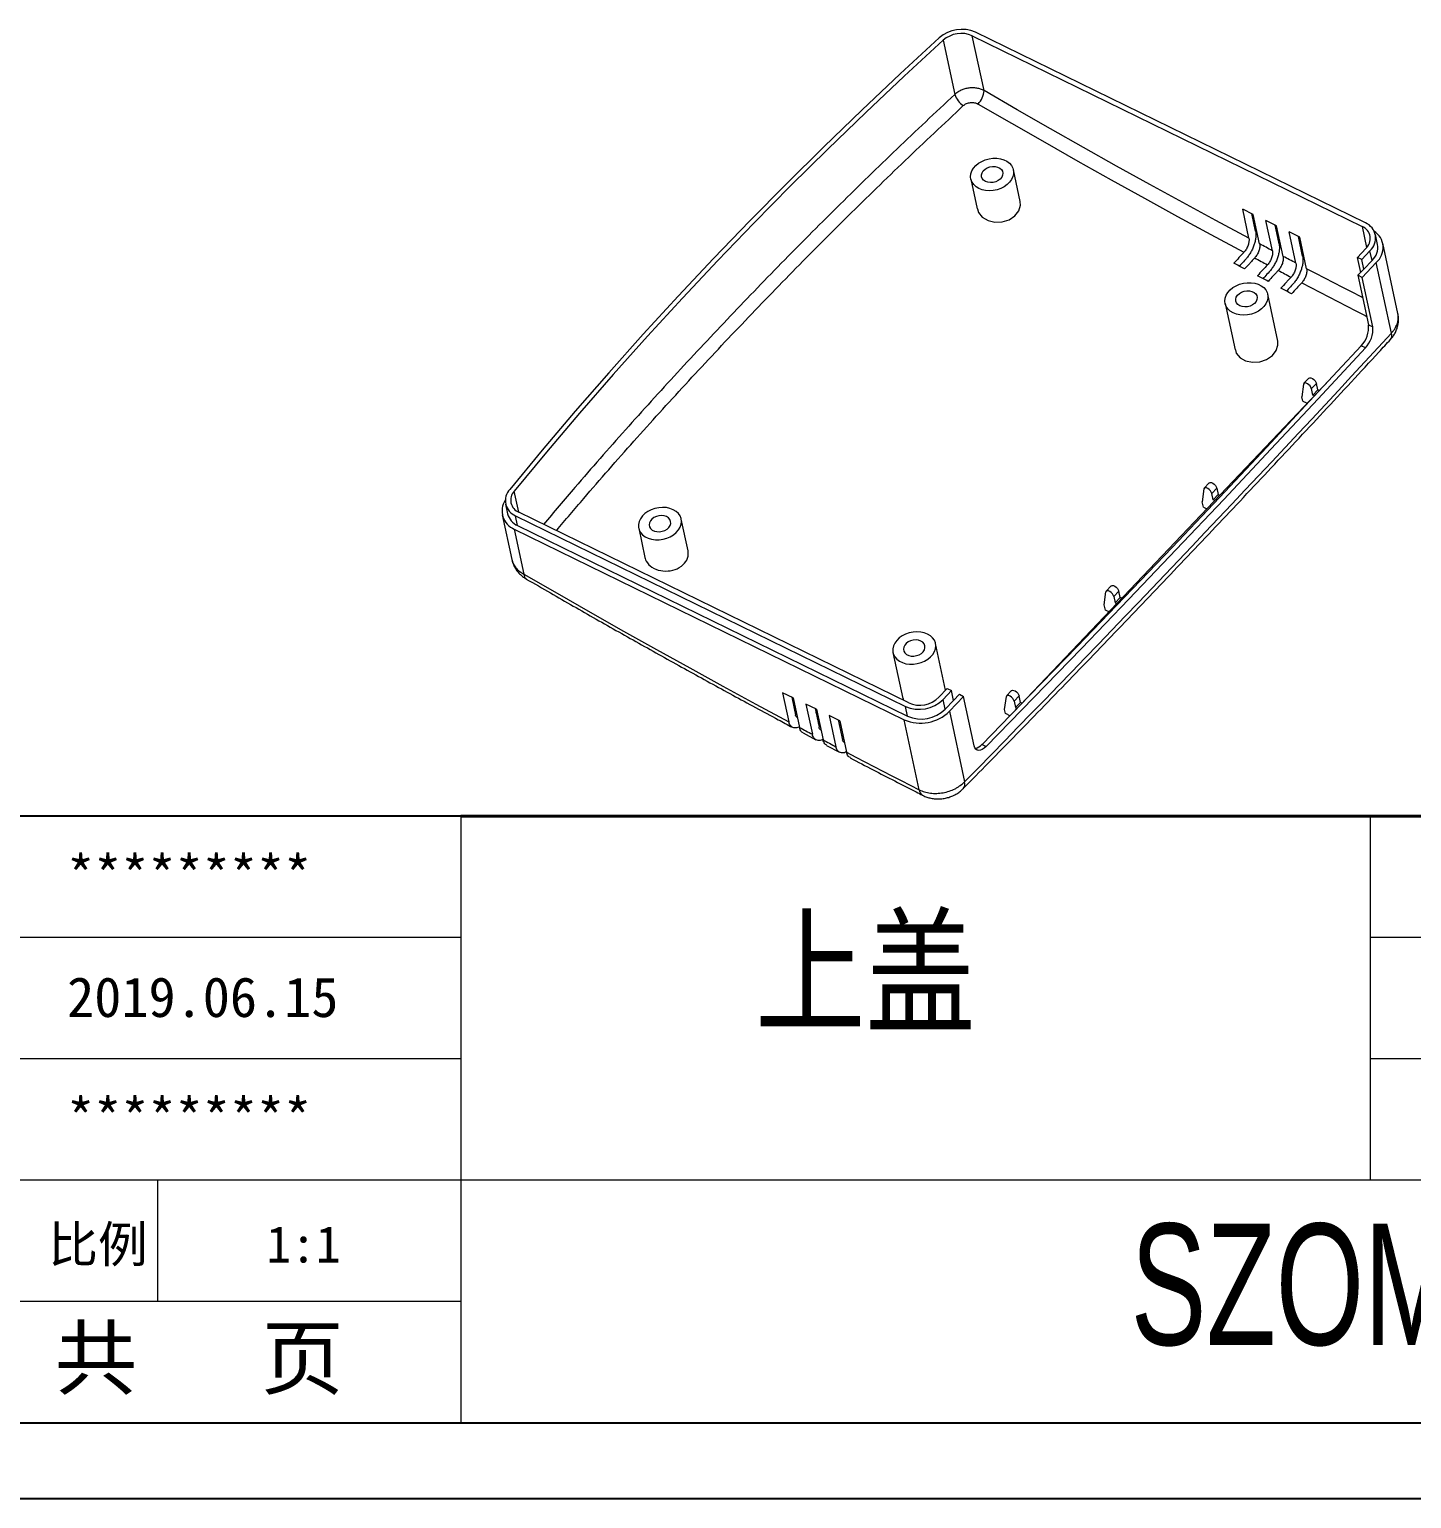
# Model space of a CAD drawing. Header units: inches. Extents: x 1477 to 2707, y 530 to 940.
# Drawn here: x 1757.3 to 1935.1, y 530.1 to 719 of the extents above; entities that cross this region are included whole.
import ezdxf

# ---------------------------------------------------------------- set-up
doc = ezdxf.new("R2010")
doc.units = ezdxf.units.IN
doc.layers.add('文字', color=81, linetype='Continuous')
doc.layers.add('粗实线', color=7, linetype='Continuous', lineweight=30)
doc.layers.add('细实线', color=3, linetype='Continuous', lineweight=9)
doc.styles.get("Standard").update_dxf_attribs({"font": 'txt', "bigfont": 'gbcbig.shx'})
doc.styles.add('宋体', font='', dxfattribs={"width": 0.8, "height": 3.5})
doc.styles.add('长仿宋', font='', dxfattribs={"width": 0.7, "height": 4})
doc.styles.get('宋体').set_extended_font_data('SimSun')
doc.styles.get('长仿宋').set_extended_font_data('SimSun')

msp = doc.modelspace()

# ---------------------------------------------------------------- linework, layer by layer
at = {"color": 7, "linetype": 'Continuous', "lineweight": 15}
for p, q in [((1878.584, 718.229), (1928.739, 693.708)), ((1880.095, 711.175), (1878.584, 718.229)), ((1929.166, 694.157), (1879.011, 718.678)), ((1874.834, 717.637), (1876.326, 710.674)), ((1878.401, 699.795), (1879.222, 695.962)), ((1884.742, 696.926), (1883.876, 700.968)), ((1884.751, 696.884), (1884.734, 696.924)), ((1914.738, 695.254), (1913.375, 695.921)), ((1914.174, 692.188), (1913.375, 695.921)), ((1915.029, 693.087), (1914.544, 695.349)), ((1915.552, 691.454), (1914.738, 695.254)), ((1917.737, 693.788), (1916.374, 694.454)), ((1917.205, 690.577), (1916.374, 694.454)), ((1918.06, 691.475), (1917.544, 693.882)), ((1918.581, 689.849), (1917.737, 693.788)), ((1920.737, 692.321), (1919.373, 692.988)), ((1920.232, 688.98), (1919.373, 692.988)), ((1921.087, 689.878), (1920.543, 692.416)), ((1921.607, 688.258), (1920.737, 692.321)), ((1930.722, 691.387), (1930.452, 692.645)), ((1929.211, 690.845), (1928.143, 689.723)), ((1928.688, 689.456), (1929.756, 690.579)), ((1930.026, 689.32), (1929.756, 690.579)), ((1933.344, 682.49), (1931.406, 691.533)), ((1928.688, 689.456), (1928.143, 689.723)), ((1928.559, 687.779), (1928.143, 689.723)), ((1928.21, 687.412), (1928.957, 688.198)), ((1928.957, 688.198), (1928.688, 689.456)), ((1928.755, 687.145), (1930.571, 689.054)), ((1928.957, 688.198), (1930.026, 689.32)), ((1932.514, 679.985), (1930.571, 689.054)), ((1928.755, 687.145), (1928.21, 687.412)), ((1928.21, 687.412), (1929.571, 681.058)), ((1930.116, 680.792), (1928.755, 687.145)), ((1917.888, 678.938), (1916.596, 684.971)), ((1911.12, 683.798), (1912.401, 677.821)), ((1929.571, 681.058), (1930.116, 680.792)), ((1917.897, 678.896), (1917.88, 678.936)), ((1929.163, 678.078), (1928.617, 678.344)), ((1924.585, 673.993), (1883.911, 631.251)), ((1921.218, 673.43), (1920.988, 671.764)), ((1921.9, 674.195), (1921.259, 673.521)), ((1922.864, 673.509), (1922.223, 672.835)), ((1922.402, 671.999), (1922.223, 672.835)), ((1923.043, 672.673), (1922.864, 673.509)), ((1921.1, 671.239), (1920.988, 671.764)), ((1923.043, 672.673), (1922.402, 671.999)), ((1922.597, 671.904), (1922.402, 671.999)), ((1923.238, 672.578), (1923.043, 672.673)), ((1908.397, 659.957), (1908.167, 658.291)), ((1909.079, 660.722), (1908.438, 660.048)), ((1910.043, 660.036), (1909.402, 659.362)), ((1910.043, 660.036), (1910.222, 659.2)), ((1818.535, 657.991), (1818.804, 656.732)), ((1908.314, 657.603), (1908.167, 658.291)), ((1909.581, 658.527), (1909.402, 659.362)), ((1910.222, 659.2), (1909.581, 658.527)), ((1909.776, 658.431), (1909.581, 658.527)), ((1910.222, 659.2), (1910.417, 659.105)), ((1818.12, 656.585), (1819.346, 650.86)), ((1819.82, 656.478), (1869.976, 631.957)), ((1820.09, 655.22), (1819.82, 656.478)), ((1870.403, 632.406), (1820.248, 656.927)), ((1842.017, 651.962), (1841.139, 656.058)), ((1819.662, 654.771), (1869.818, 630.25)), ((1819.662, 654.771), (1820.904, 648.975)), ((1820.09, 655.22), (1870.245, 630.699)), ((1835.663, 654.885), (1836.472, 651.108)), ((1895.559, 645.043), (1895.79, 646.709)), ((1896.472, 647.473), (1895.831, 646.8)), ((1897.435, 646.788), (1896.794, 646.114)), ((1897.614, 645.952), (1897.435, 646.788)), ((1895.706, 644.359), (1895.559, 645.043)), ((1896.794, 646.114), (1896.973, 645.278)), ((1897.614, 645.952), (1896.973, 645.278)), ((1896.973, 645.278), (1897.169, 645.183)), ((1897.81, 645.856), (1897.614, 645.952)), ((1868.383, 638.888), (1869.652, 632.965)), ((1875.15, 634.036), (1873.859, 640.061)), ((1855.547, 633.054), (1854.184, 633.721)), ((1854.184, 633.721), (1854.983, 629.988)), ((1855.354, 633.149), (1855.838, 630.887)), ((1875.362, 634.259), (1874.294, 633.136)), ((1874.839, 632.87), (1875.908, 633.992)), ((1875.362, 634.259), (1875.908, 633.992)), ((1875.654, 631.345), (1877.47, 633.253)), ((1876.177, 632.734), (1875.908, 633.992)), ((1876.177, 632.734), (1876.925, 633.52)), ((1876.925, 633.52), (1877.47, 633.253)), ((1878.832, 626.9), (1877.47, 633.253)), ((1882.738, 631.57), (1882.969, 633.236)), ((1883.651, 634), (1883.01, 633.327)), ((1884.614, 633.315), (1883.973, 632.641)), ((1884.793, 632.479), (1884.614, 633.315)), ((1855.547, 633.054), (1856.361, 629.254)), ((1858.547, 631.588), (1857.183, 632.254)), ((1857.183, 632.254), (1858.014, 628.377)), ((1858.353, 631.682), (1858.869, 629.275)), ((1858.547, 631.588), (1859.39, 627.649)), ((1869.689, 632.974), (1869.755, 632.723)), ((1870.245, 630.699), (1869.976, 631.957)), ((1875.109, 631.611), (1874.839, 632.87)), ((1875.109, 631.611), (1876.177, 632.734)), ((1875.654, 631.345), (1877.597, 622.276)), ((1882.848, 631.057), (1882.738, 631.57)), ((1883.973, 632.641), (1884.152, 631.805)), ((1884.793, 632.479), (1884.152, 631.805)), ((1884.152, 631.805), (1884.347, 631.71)), ((1884.988, 632.383), (1884.793, 632.479)), ((1858.756, 630.609), (1858.614, 630.465)), ((1861.546, 630.121), (1860.182, 630.788)), ((1860.182, 630.788), (1861.041, 626.779)), ((1861.352, 630.216), (1861.896, 627.678)), ((1861.546, 630.121), (1862.416, 626.058)), ((1871.75, 621.231), (1869.818, 630.25)), ((1856.82, 628.544), (1858.474, 627.667)), ((1861.785, 629.005), (1861.643, 628.86)), ((1859.851, 626.939), (1861.503, 626.069)), ((1879.838, 627.085), (1880.384, 626.819))]:
    msp.add_line(p, q, dxfattribs=at)
at = {"color": 8, "linetype": 'Continuous', "lineweight": 15}
for p, q in [((1928.739, 693.708), (1929.325, 690.973)), ((1820.229, 656.937), (1819.648, 659.646)), ((1855.915, 631.338), (1855.719, 631.443))]:
    msp.add_line(p, q, dxfattribs=at)
for p, q in [((1812.771, 617.834), (1695.747, 617.834)), ((1492.292, 539.819), (2046.818, 539.819)), ((1477.302, 530.067), (2056.57, 530.067))]:
    msp.add_line(p, q)
at = {"color": 7, "linetype": 'Continuous', "lineweight": 15, "flags": 128}
for points in [[(1874.324, 717.938), (1869.303, 713.314), (1864.355, 708.649), (1859.482, 703.942), (1854.682, 699.196), (1849.958, 694.41), (1845.311, 689.585), (1840.74, 684.723), (1836.248, 679.824), (1831.834, 674.889), (1827.499, 669.919), (1823.245, 664.914), (1819.071, 659.876)], [(1874.834, 717.637), (1869.819, 713.019), (1864.878, 708.359), (1860.01, 703.658), (1855.216, 698.917), (1850.498, 694.137), (1845.856, 689.319), (1841.291, 684.462), (1836.804, 679.569), (1832.395, 674.64), (1828.066, 669.676), (1823.817, 664.678), (1819.648, 659.646)], [(1914.174, 692.188), (1909.926, 694.469), (1905.674, 696.776), (1901.418, 699.11), (1897.159, 701.471), (1892.897, 703.858), (1888.632, 706.271), (1884.365, 708.71), (1880.095, 711.175)], [(1879.329, 709.44), (1883.615, 706.965), (1887.9, 704.517), (1892.181, 702.094), (1896.46, 699.698), (1900.736, 697.329), (1905.008, 694.986), (1909.277, 692.67), (1913.542, 690.381)], [(1879.429, 698.585), (1879.067, 698.804), (1878.771, 699.074), (1878.552, 699.386), (1878.416, 699.73), (1878.367, 700.095), (1878.407, 700.469), (1878.536, 700.84), (1878.747, 701.197), (1879.036, 701.527), (1879.392, 701.821), (1879.804, 702.068), (1880.26, 702.261), (1880.743, 702.393), (1881.239, 702.461), (1881.732, 702.462), (1882.206, 702.397), (1882.645, 702.266), (1883.037, 702.075), (1883.367, 701.829), (1883.625, 701.537), (1883.804, 701.208), (1883.896, 700.852), (1883.901, 700.481), (1883.816, 700.107), (1883.645, 699.741), (1883.394, 699.396), (1883.07, 699.083), (1882.685, 698.812), (1882.249, 698.591), (1881.778, 698.427), (1881.286, 698.327), (1880.79, 698.292), (1880.304, 698.325), (1879.846, 698.423), (1879.429, 698.585)], [(1880.284, 699.483), (1880.039, 699.644), (1879.864, 699.851), (1879.769, 700.091), (1879.76, 700.35), (1879.837, 700.611), (1879.996, 700.857), (1880.227, 701.073), (1880.515, 701.246), (1880.843, 701.365), (1881.189, 701.421), (1881.532, 701.413), (1881.85, 701.339), (1882.123, 701.205), (1882.335, 701.02), (1882.471, 700.794), (1882.524, 700.543), (1882.489, 700.281), (1882.37, 700.026), (1882.173, 699.793), (1881.912, 699.596), (1881.601, 699.45), (1881.262, 699.361), (1880.915, 699.337), (1880.582, 699.379), (1880.284, 699.483)], [(1879.257, 695.971), (1879.384, 695.512), (1879.876, 694.894), (1880.61, 694.451), (1881.501, 694.235), (1882.445, 694.272), (1883.333, 694.554), (1884.067, 695.047), (1884.565, 695.695), (1884.776, 696.426), (1884.751, 696.884), (1884.751, 696.884)], [(1917.205, 690.577), (1916.998, 690.686), (1916.792, 690.796), (1916.585, 690.905), (1916.379, 691.015), (1916.172, 691.125), (1915.965, 691.234), (1915.759, 691.344), (1915.552, 691.454)], [(1920.232, 688.98), (1920.026, 689.088), (1919.819, 689.197), (1919.613, 689.305), (1919.407, 689.414), (1919.2, 689.523), (1918.994, 689.631), (1918.788, 689.74), (1918.581, 689.849)], [(1913.623, 688.238), (1913.451, 688.33), (1913.279, 688.422), (1913.107, 688.513), (1912.934, 688.605), (1912.762, 688.697), (1912.59, 688.789), (1912.418, 688.881), (1912.245, 688.973)], [(1914.92, 689.646), (1915.127, 689.537), (1915.333, 689.427), (1915.54, 689.317), (1915.746, 689.207), (1915.953, 689.098), (1916.16, 688.988), (1916.366, 688.879), (1916.573, 688.769)], [(1917.949, 688.042), (1918.155, 687.933), (1918.362, 687.824), (1918.568, 687.715), (1918.775, 687.606), (1918.981, 687.498), (1919.187, 687.389), (1919.394, 687.281), (1919.6, 687.172)], [(1912.149, 682.588), (1911.787, 682.807), (1911.491, 683.077), (1911.272, 683.389), (1911.136, 683.733), (1911.087, 684.098), (1911.127, 684.472), (1911.255, 684.844), (1911.467, 685.2), (1911.756, 685.53), (1912.112, 685.824), (1912.524, 686.071), (1912.979, 686.264), (1913.463, 686.397), (1913.959, 686.465), (1914.452, 686.466), (1914.926, 686.4), (1915.365, 686.269), (1915.756, 686.078), (1916.086, 685.832), (1916.345, 685.54), (1916.523, 685.211), (1916.616, 684.855), (1916.62, 684.484), (1916.536, 684.11), (1916.365, 683.744), (1916.114, 683.4), (1915.79, 683.087), (1915.404, 682.815), (1914.969, 682.594), (1914.498, 682.431), (1914.006, 682.33), (1913.509, 682.295), (1913.024, 682.328), (1912.566, 682.427), (1912.149, 682.588)], [(1916.652, 686.634), (1916.48, 686.724), (1916.308, 686.815), (1916.136, 686.906), (1915.964, 686.997), (1915.792, 687.088), (1915.62, 687.179), (1915.448, 687.27), (1915.276, 687.361)], [(1913.003, 683.486), (1912.759, 683.647), (1912.584, 683.854), (1912.488, 684.095), (1912.479, 684.353), (1912.557, 684.614), (1912.716, 684.86), (1912.947, 685.077), (1913.235, 685.249), (1913.563, 685.368), (1913.909, 685.425), (1914.251, 685.416), (1914.569, 685.342), (1914.843, 685.209), (1915.054, 685.023), (1915.191, 684.798), (1915.243, 684.546), (1915.209, 684.284), (1915.09, 684.029), (1914.893, 683.796), (1914.631, 683.6), (1914.321, 683.453), (1913.982, 683.365), (1913.634, 683.34), (1913.301, 683.382), (1913.003, 683.486)], [(1919.678, 685.043), (1919.506, 685.133), (1919.334, 685.223), (1919.163, 685.313), (1918.991, 685.403), (1918.819, 685.493), (1918.647, 685.584), (1918.475, 685.674), (1918.303, 685.764)], [(1912.437, 677.83), (1912.556, 677.394), (1913.039, 676.811), (1913.76, 676.406), (1914.636, 676.224), (1915.57, 676.286), (1916.455, 676.583), (1917.192, 677.083), (1917.699, 677.728), (1917.918, 678.446), (1917.897, 678.896), (1917.897, 678.896)], [(1928.617, 678.344), (1922.549, 671.804), (1916.472, 665.302), (1910.387, 658.837), (1904.293, 652.41), (1898.191, 646.021), (1892.081, 639.671), (1885.964, 633.359), (1879.838, 627.085)], [(1880.384, 626.819), (1886.509, 633.092), (1892.627, 639.404), (1898.737, 645.755), (1904.839, 652.144), (1910.932, 658.57), (1917.018, 665.035), (1923.095, 671.538), (1929.163, 678.078)], [(1922.223, 672.835), (1922.159, 673), (1922.04, 673.176), (1921.881, 673.339), (1921.701, 673.469), (1921.525, 673.549), (1921.374, 673.57), (1921.267, 673.529), (1921.218, 673.43)], [(1921.9, 674.195), (1921.908, 674.202), (1922.015, 674.244), (1922.166, 674.223), (1922.342, 674.142), (1922.522, 674.012), (1922.681, 673.849), (1922.8, 673.674), (1922.864, 673.509)], [(1921.1, 671.239), (1921.199, 671.188), (1921.298, 671.137), (1921.398, 671.087), (1921.497, 671.036), (1921.596, 670.986), (1921.682, 670.942)], [(1909.402, 659.362), (1909.338, 659.527), (1909.219, 659.703), (1909.06, 659.866), (1908.88, 659.996), (1908.704, 660.076), (1908.553, 660.097), (1908.446, 660.056), (1908.397, 659.957)], [(1909.079, 660.722), (1909.087, 660.729), (1909.194, 660.771), (1909.345, 660.75), (1909.521, 660.669), (1909.701, 660.539), (1909.86, 660.376), (1909.979, 660.201), (1910.043, 660.036)], [(1840.111, 657.268), (1839.694, 657.429), (1839.235, 657.528), (1838.75, 657.56), (1838.253, 657.526), (1837.762, 657.425), (1837.291, 657.262), (1836.855, 657.041), (1836.469, 656.769), (1836.145, 656.456), (1835.894, 656.111), (1835.724, 655.746), (1835.639, 655.372), (1835.643, 655.001), (1835.736, 654.645), (1835.915, 654.316), (1836.173, 654.023), (1836.503, 653.778), (1836.894, 653.587), (1837.334, 653.456), (1837.808, 653.39), (1838.3, 653.391), (1838.797, 653.459), (1839.28, 653.592), (1839.735, 653.785), (1840.148, 654.032), (1840.504, 654.325), (1840.792, 654.656), (1841.004, 655.012), (1841.132, 655.384), (1841.173, 655.758), (1841.124, 656.123), (1840.988, 656.466), (1840.768, 656.778), (1840.473, 657.048), (1840.111, 657.268)], [(1839.256, 656.37), (1838.958, 656.474), (1838.625, 656.515), (1838.278, 656.491), (1837.938, 656.403), (1837.628, 656.256), (1837.366, 656.06), (1837.17, 655.827), (1837.05, 655.571), (1837.016, 655.31), (1837.069, 655.058), (1837.205, 654.833), (1837.417, 654.647), (1837.69, 654.513), (1838.008, 654.44), (1838.351, 654.431), (1838.697, 654.488), (1839.024, 654.606), (1839.312, 654.779), (1839.543, 654.996), (1839.703, 655.242), (1839.78, 655.502), (1839.771, 655.761), (1839.676, 656.002), (1839.5, 656.209), (1839.256, 656.37)], [(1908.314, 657.603), (1908.413, 657.553), (1908.512, 657.502), (1908.611, 657.452), (1908.71, 657.401), (1908.768, 657.372)], [(1836.475, 651.109), (1836.498, 651.005), (1836.558, 650.83), (1836.638, 650.656), (1836.788, 650.418), (1836.978, 650.194), (1837.13, 650.052), (1837.376, 649.868), (1837.655, 649.707), (1837.863, 649.613), (1838.178, 649.504), (1838.515, 649.426), (1838.755, 649.391), (1839.103, 649.371), (1839.46, 649.384), (1839.704, 649.414), (1840.045, 649.484), (1840.379, 649.588), (1840.599, 649.679), (1840.894, 649.831), (1841.168, 650.013), (1841.339, 650.152), (1841.554, 650.368), (1841.736, 650.607), (1841.839, 650.779), (1841.952, 651.035), (1842.025, 651.302), (1842.049, 651.489), (1842.023, 651.933), (1842.023, 651.933)], [(1820.904, 648.975), (1825.174, 646.51), (1829.441, 644.071), (1833.706, 641.657), (1837.968, 639.271), (1842.227, 636.91), (1846.483, 634.576), (1850.735, 632.269), (1854.983, 629.988)], [(1896.794, 646.114), (1896.73, 646.279), (1896.611, 646.454), (1896.452, 646.617), (1896.273, 646.747), (1896.096, 646.828), (1895.945, 646.849), (1895.838, 646.807), (1895.79, 646.709)], [(1896.472, 647.473), (1896.479, 647.481), (1896.586, 647.522), (1896.737, 647.501), (1896.914, 647.421), (1897.093, 647.291), (1897.252, 647.128), (1897.371, 646.953), (1897.435, 646.788)], [(1896.163, 644.126), (1896.102, 644.157), (1896.003, 644.207), (1895.904, 644.258), (1895.805, 644.308), (1895.706, 644.359)], [(1872.83, 641.271), (1872.414, 641.433), (1871.955, 641.531), (1871.47, 641.564), (1870.973, 641.529), (1870.481, 641.428), (1870.01, 641.265), (1869.575, 641.044), (1869.189, 640.773), (1868.865, 640.459), (1868.614, 640.115), (1868.443, 639.749), (1868.359, 639.375), (1868.363, 639.004), (1868.456, 638.648), (1868.634, 638.319), (1868.893, 638.027), (1869.223, 637.781), (1869.614, 637.59), (1870.053, 637.459), (1870.527, 637.393), (1871.02, 637.394), (1871.516, 637.462), (1872, 637.595), (1872.455, 637.788), (1872.867, 638.035), (1873.223, 638.329), (1873.512, 638.659), (1873.724, 639.015), (1873.852, 639.387), (1873.892, 639.761), (1873.844, 640.126), (1873.707, 640.47), (1873.488, 640.782), (1873.192, 641.052), (1872.83, 641.271)], [(1871.976, 640.373), (1871.678, 640.477), (1871.345, 640.519), (1870.997, 640.494), (1870.658, 640.406), (1870.348, 640.259), (1870.086, 640.063), (1869.889, 639.83), (1869.77, 639.575), (1869.736, 639.313), (1869.788, 639.061), (1869.925, 638.836), (1870.136, 638.65), (1870.41, 638.517), (1870.728, 638.443), (1871.071, 638.435), (1871.417, 638.491), (1871.744, 638.61), (1872.032, 638.783), (1872.263, 638.999), (1872.422, 639.245), (1872.5, 639.506), (1872.491, 639.764), (1872.395, 640.005), (1872.22, 640.212), (1871.976, 640.373)], [(1883.973, 632.641), (1883.909, 632.806), (1883.79, 632.981), (1883.631, 633.144), (1883.452, 633.274), (1883.275, 633.355), (1883.124, 633.376), (1883.017, 633.334), (1882.969, 633.236)], [(1883.651, 634), (1883.658, 634.008), (1883.765, 634.049), (1883.916, 634.028), (1884.093, 633.948), (1884.272, 633.818), (1884.431, 633.655), (1884.55, 633.48), (1884.614, 633.315)], [(1858.655, 631.083), (1858.555, 631.136), (1858.459, 631.187)], [(1861.685, 629.473), (1861.585, 629.525), (1861.489, 629.576)], [(1883.439, 630.755), (1883.343, 630.804), (1883.244, 630.855), (1883.145, 630.905), (1883.046, 630.956), (1882.947, 631.006), (1882.848, 631.057)], [(1856.361, 629.254), (1856.568, 629.144), (1856.775, 629.034), (1856.981, 628.925), (1857.188, 628.815), (1857.394, 628.705), (1857.601, 628.596), (1857.807, 628.486), (1858.014, 628.377)], [(1859.39, 627.649), (1859.597, 627.54), (1859.803, 627.431), (1860.01, 627.322), (1860.216, 627.214), (1860.422, 627.105), (1860.629, 626.996), (1860.835, 626.888), (1861.041, 626.779)], [(1862.416, 626.058), (1863.584, 625.448), (1864.752, 624.839), (1865.919, 624.232), (1867.086, 623.628), (1868.253, 623.026), (1869.419, 622.425), (1870.585, 621.827), (1871.75, 621.231)], [(1880.384, 626.819), (1880.131, 626.592), (1879.877, 626.428), (1879.633, 626.332), (1879.406, 626.307), (1879.206, 626.354), (1879.039, 626.472), (1878.913, 626.656), (1878.832, 626.9)]]:
    msp.add_lwpolyline(points, dxfattribs=at)
at = {"color": 8, "linetype": 'Continuous', "lineweight": 15, "flags": 128}
for points in [[(1928.831, 684.512), (1928.61, 684.625), (1927.444, 685.226), (1926.277, 685.828), (1925.11, 686.432), (1923.943, 687.039), (1922.775, 687.648), (1921.607, 688.258)], [(1920.975, 686.451), (1922.139, 685.843), (1923.303, 685.236), (1924.466, 684.632), (1925.629, 684.029), (1926.792, 683.429), (1927.954, 682.831), (1929.116, 682.235), (1929.344, 682.118)], [(1858.946, 629.722), (1858.868, 629.764), (1858.751, 629.826)], [(1861.974, 628.121), (1861.896, 628.162), (1861.779, 628.224)]]:
    msp.add_lwpolyline(points, dxfattribs=at)
at = {"color": 7, "linetype": 'Continuous', "lineweight": 15}
for centre, radius, start, end in [((1877.249, 714.626), 4.419, 66.50187, 131.44548), ((1877.175, 714.98), 3.541, 66.55979, 131.38755), ((1878.982, 711.573), 2.804, 198.6882, 236.44262), ((1877.384, 711.335), 2.716, 315.7427, 356.61064), ((1928.08, 692.129), 1.711, 311.36318, 67.35457), ((1928.334, 692.182), 2.143, 311.5642, 67.15355), ((1928.888, 690.971), 2.551, 311.28714, 56.63254), ((1928.46, 690.998), 2.295, 313.03391, 9.75044), ((1926.108, 680.75), 3.477, 316.20995, 5.08749), ((1926.653, 680.484), 3.477, 316.20995, 5.08749), ((1820.627, 658.438), 2.119, 137.2487, 247.61847), ((1820.886, 658.493), 1.691, 137.03224, 247.83492), ((1820.607, 657.104), 2.517, 147.05382, 247.96322), ((1820.988, 657.286), 2.253, 194.23308, 246.49829), ((1871.811, 635.637), 3.524, 246.45084, 314.8004), ((1871.935, 635.066), 5.262, 246.27309, 314.97815), ((1871.738, 635.983), 4.395, 246.36224, 314.889), ((1872.007, 634.725), 4.395, 246.36224, 314.889), ((1878.693, 628.048), 1.496, 280.21581, 319.96482)]:
    msp.add_arc(centre, radius, start, end, dxfattribs=at)
at = {"color": 8, "linetype": 'Continuous', "lineweight": 15}
for centre, radius, start, end in [((1931.711, 679.678), 0.86, 322.62613, 20.8789), ((1821.638, 648.945), 0.735, 177.69359, 234.1876), ((1876.676, 621.998), 0.962, 319.84593, 16.77534), ((1872.663, 621.317), 0.917, 185.39148, 238.67883)]:
    msp.add_arc(centre, radius, start, end, dxfattribs=at)
for points, knots in [([(1876.326, 710.674), (1873.834, 708.339), (1868.848, 703.664), (1861.565, 696.571), (1854.421, 689.414), (1847.438, 682.191), (1840.608, 674.904), (1833.947, 667.553), (1828.209, 661.043), (1824.767, 656.964), (1823.424, 655.374)], [0, 0, 0, 0, 0.13040229, 0.26097494, 0.39154759, 0.52247574, 0.65340389, 0.78456982, 0.91600106, 1, 1, 1, 1]), ([(1825.075, 654.567), (1826.247, 655.955), (1829.502, 659.81), (1835.032, 666.085), (1841.654, 673.397), (1848.459, 680.662), (1855.438, 687.885), (1862.594, 695.059), (1869.91, 702.185), (1874.925, 706.886), (1877.432, 709.236)], [0, 0, 0, 0, 0.0741336, 0.2059634, 0.3377932, 0.4699828, 0.6021724, 0.7346026, 0.8673013, 1, 1, 1, 1]), ([(1932.514, 679.985), (1932.604, 680.086), (1932.785, 680.29), (1932.97, 680.569), (1933.124, 680.85), (1933.237, 681.111), (1933.325, 681.4), (1933.394, 681.757), (1933.4, 682.112), (1933.37, 682.384), (1933.345, 682.479), (1933.342, 682.49)], [0, 0, 0, 0, 0.13383, 0.268888, 0.3447247, 0.4722322, 0.5758807, 0.6805664, 0.883707, 0.9873349, 1, 1, 1, 1]), ([(1819.361, 650.863), (1819.374, 650.789), (1819.414, 650.541), (1819.609, 650.142), (1819.934, 649.691), (1820.365, 649.289), (1820.723, 649.08), (1820.904, 648.975)], [0, 0, 0, 0, 0.0961849, 0.3191137, 0.5485914, 0.771048, 1, 1, 1, 1])]:
    msp.add_open_spline(points, degree=3, knots=knots, dxfattribs=at)
at = {"color": 7, "linetype": 'Continuous', "lineweight": 15}
for points, knots in [([(1880.095, 711.175), (1879.957, 711.249), (1879.809, 711.312), (1879.499, 711.414), (1879.339, 711.453), (1879.008, 711.507), (1878.835, 711.522), (1878.49, 711.526), (1878.318, 711.515), (1877.973, 711.47), (1877.8, 711.434), (1877.467, 711.34), (1877.306, 711.281), (1876.995, 711.141), (1876.846, 711.06), (1876.571, 710.881), (1876.443, 710.782), (1876.326, 710.674)], [0, 0, 0, 0, 0.125, 0.125, 0.25, 0.25, 0.375, 0.375, 0.5, 0.5, 0.625, 0.625, 0.75, 0.75, 0.875, 0.875, 1, 1, 1, 1]), ([(1877.432, 709.236), (1877.491, 709.291), (1877.555, 709.341), (1877.693, 709.43), (1877.768, 709.47), (1877.925, 709.538), (1878.006, 709.566), (1878.173, 709.61), (1878.26, 709.626), (1878.434, 709.645), (1878.521, 709.647), (1878.694, 709.64), (1878.781, 709.629), (1879.031, 709.579), (1879.19, 709.521), (1879.329, 709.44)], [0, 0, 0, 0, 0.125, 0.125, 0.25, 0.25, 0.375, 0.375, 0.5, 0.5, 0.625, 0.625, 0.75, 0.75, 1, 1, 1, 1]), ([(1914.174, 692.188), (1914.2, 692.069), (1914.204, 691.926), (1914.178, 691.694), (1914.164, 691.613), (1914.125, 691.449), (1914.101, 691.367), (1914.043, 691.2), (1914.009, 691.116), (1913.933, 690.953), (1913.892, 690.873), (1913.755, 690.64), (1913.652, 690.5), (1913.542, 690.381)], [0, 0, 0, 0, 0.25, 0.25, 0.375, 0.375, 0.5, 0.5, 0.625, 0.625, 0.75, 0.75, 1, 1, 1, 1]), ([(1915.029, 693.087), (1915.055, 692.967), (1915.07, 692.837), (1915.078, 692.556), (1915.072, 692.406), (1915.037, 692.098), (1915.008, 691.937), (1914.931, 691.608), (1914.882, 691.442), (1914.766, 691.11), (1914.698, 690.941), (1914.546, 690.614), (1914.463, 690.455), (1914.282, 690.147), (1914.184, 689.997), (1913.981, 689.72), (1913.875, 689.59), (1913.765, 689.471)], [0, 0, 0, 0, 0.125, 0.125, 0.25, 0.25, 0.375, 0.375, 0.5, 0.5, 0.625, 0.625, 0.75, 0.75, 0.875, 0.875, 1, 1, 1, 1]), ([(1913.542, 690.381), (1913.435, 690.264), (1913.329, 690.148), (1913.115, 689.916), (1913.009, 689.801), (1912.682, 689.446), (1912.464, 689.209), (1912.245, 688.973)], [0, 0, 0, 0, 0.25, 0.25, 0.5, 0.5, 1, 1, 1, 1]), ([(1915.552, 691.454), (1915.565, 691.394), (1915.573, 691.328), (1915.577, 691.188), (1915.573, 691.114), (1915.556, 690.96), (1915.542, 690.879), (1915.503, 690.715), (1915.479, 690.633), (1915.421, 690.465), (1915.386, 690.382), (1915.311, 690.219), (1915.269, 690.139), (1915.178, 689.984), (1915.13, 689.91), (1915.029, 689.772), (1914.975, 689.706), (1914.92, 689.646)], [0, 0, 0, 0, 0.125, 0.125, 0.25, 0.25, 0.375, 0.375, 0.5, 0.5, 0.625, 0.625, 0.75, 0.75, 0.875, 0.875, 1, 1, 1, 1]), ([(1917.205, 690.577), (1917.23, 690.457), (1917.235, 690.314), (1917.2, 690.006), (1917.16, 689.838), (1917.073, 689.589), (1917.039, 689.504), (1916.963, 689.341), (1916.922, 689.262), (1916.831, 689.107), (1916.782, 689.032), (1916.681, 688.894), (1916.628, 688.829), (1916.573, 688.769)], [0, 0, 0, 0, 0.25, 0.25, 0.5, 0.5, 0.625, 0.625, 0.75, 0.75, 0.875, 0.875, 1, 1, 1, 1]), ([(1918.06, 691.475), (1918.085, 691.356), (1918.1, 691.225), (1918.109, 690.943), (1918.102, 690.795), (1918.067, 690.487), (1918.039, 690.325), (1917.961, 689.996), (1917.913, 689.831), (1917.796, 689.499), (1917.728, 689.33), (1917.576, 689.003), (1917.493, 688.844), (1917.312, 688.536), (1917.214, 688.386), (1917.011, 688.109), (1916.906, 687.98), (1916.795, 687.86)], [0, 0, 0, 0, 0.125, 0.125, 0.25, 0.25, 0.375, 0.375, 0.5, 0.5, 0.625, 0.625, 0.75, 0.75, 0.875, 0.875, 1, 1, 1, 1]), ([(1918.581, 689.849), (1918.607, 689.73), (1918.611, 689.586), (1918.585, 689.355), (1918.571, 689.274), (1918.532, 689.11), (1918.508, 689.027), (1918.45, 688.861), (1918.415, 688.777), (1918.34, 688.614), (1918.298, 688.534), (1918.162, 688.302), (1918.059, 688.161), (1917.949, 688.042)], [0, 0, 0, 0, 0.25, 0.25, 0.375, 0.375, 0.5, 0.5, 0.625, 0.625, 0.75, 0.75, 1, 1, 1, 1]), ([(1921.087, 689.878), (1921.112, 689.758), (1921.128, 689.628), (1921.136, 689.346), (1921.129, 689.198), (1921.094, 688.89), (1921.066, 688.727), (1920.988, 688.4), (1920.94, 688.234), (1920.824, 687.901), (1920.755, 687.733), (1920.604, 687.407), (1920.521, 687.248), (1920.339, 686.938), (1920.242, 686.79), (1920.039, 686.513), (1919.933, 686.383), (1919.823, 686.263)], [0, 0, 0, 0, 0.125, 0.125, 0.25, 0.25, 0.375, 0.375, 0.5, 0.5, 0.625, 0.625, 0.75, 0.75, 0.875, 0.875, 1, 1, 1, 1]), ([(1913.765, 689.471), (1913.569, 689.258), (1913.3, 688.965), (1913.03, 688.673), (1912.957, 688.593)], [0, 0, 0, 0, 0.7280312, 1, 1, 1, 1]), ([(1914.92, 689.646), (1914.813, 689.53), (1914.705, 689.413), (1914.49, 689.18), (1914.384, 689.064), (1914.058, 688.71), (1913.84, 688.474), (1913.623, 688.238)], [0, 0, 0, 0, 0.25, 0.25, 0.5, 0.5, 1, 1, 1, 1]), ([(1916.573, 688.769), (1916.357, 688.535), (1916.142, 688.301), (1915.709, 687.831), (1915.492, 687.596), (1915.276, 687.361)], [0, 0, 0, 0, 0.5, 0.5, 1, 1, 1, 1]), ([(1917.949, 688.042), (1917.842, 687.925), (1917.735, 687.809), (1917.52, 687.576), (1917.414, 687.46), (1917.087, 687.106), (1916.87, 686.87), (1916.652, 686.634)], [0, 0, 0, 0, 0.25, 0.25, 0.5, 0.5, 1, 1, 1, 1]), ([(1920.232, 688.98), (1920.258, 688.86), (1920.262, 688.717), (1920.227, 688.409), (1920.188, 688.241), (1920.1, 687.991), (1920.066, 687.907), (1919.99, 687.744), (1919.949, 687.664), (1919.858, 687.51), (1919.809, 687.435), (1919.708, 687.297), (1919.655, 687.232), (1919.6, 687.172)], [0, 0, 0, 0, 0.25, 0.25, 0.5, 0.5, 0.625, 0.625, 0.75, 0.75, 0.875, 0.875, 1, 1, 1, 1]), ([(1921.607, 688.258), (1921.633, 688.139), (1921.637, 687.995), (1921.611, 687.764), (1921.597, 687.683), (1921.558, 687.519), (1921.534, 687.437), (1921.476, 687.27), (1921.441, 687.186), (1921.366, 687.023), (1921.324, 686.943), (1921.233, 686.789), (1921.185, 686.714), (1921.083, 686.576), (1921.03, 686.511), (1920.975, 686.451)], [0, 0, 0, 0, 0.25, 0.25, 0.375, 0.375, 0.5, 0.5, 0.625, 0.625, 0.75, 0.75, 0.875, 0.875, 1, 1, 1, 1]), ([(1916.795, 687.86), (1916.6, 687.648), (1916.332, 687.356), (1916.063, 687.064), (1915.989, 686.984)], [0, 0, 0, 0, 0.7253023, 1, 1, 1, 1]), ([(1919.6, 687.172), (1919.493, 687.056), (1919.386, 686.939), (1919.171, 686.707), (1919.065, 686.591), (1918.738, 686.237), (1918.521, 686), (1918.303, 685.764)], [0, 0, 0, 0, 0.25, 0.25, 0.5, 0.5, 1, 1, 1, 1]), ([(1919.823, 686.263), (1919.629, 686.053), (1919.36, 685.761), (1919.092, 685.47), (1919.018, 685.389)], [0, 0, 0, 0, 0.72300369, 1, 1, 1, 1]), ([(1920.975, 686.451), (1920.759, 686.217), (1920.545, 685.984), (1920.111, 685.513), (1919.895, 685.278), (1919.678, 685.043)], [0, 0, 0, 0, 0.5, 0.5, 1, 1, 1, 1]), ([(1932.386, 679.16), (1932.459, 679.238), (1932.652, 679.444), (1932.905, 679.826), (1933.15, 680.306), (1933.324, 680.829), (1933.422, 681.383), (1933.426, 681.938), (1933.396, 682.31), (1933.344, 682.488), (1933.343, 682.489)], [0, 0, 0, 0, 0.0882092, 0.234391, 0.3787878, 0.5361486, 0.6919602, 0.8459838, 0.9987777, 1, 1, 1, 1]), ([(1877.411, 621.386), (1878.496, 622.488), (1881.991, 626.035), (1887.884, 632.084), (1895.087, 639.529), (1902.277, 647.029), (1909.453, 654.578), (1916.617, 662.177), (1923.769, 669.834), (1929.027, 675.496), (1931.897, 678.621), (1932.391, 679.159)], [0, 0, 0, 0, 0.0588893, 0.189539, 0.3201588, 0.4507414, 0.5812755, 0.7117709, 0.8422995, 0.9728644, 1, 1, 1, 1]), ([(1819.354, 650.861), (1819.362, 650.815), (1819.398, 650.592), (1819.539, 650.216), (1819.771, 649.744), (1820.071, 649.309), (1820.43, 648.92), (1820.81, 648.595), (1821.086, 648.43), (1821.21, 648.355)], [0, 0, 0, 0, 0.0441988, 0.2107555, 0.3717157, 0.5362105, 0.7018036, 0.865167, 1, 1, 1, 1]), ([(1821.208, 648.349), (1822.24, 647.752), (1825.23, 646.021), (1830.177, 643.192), (1836.046, 639.88), (1841.911, 636.619), (1847.769, 633.407), (1852.279, 630.969), (1854.835, 629.603), (1855.442, 629.279)], [0, 0, 0, 0, 0.0901514, 0.2614395, 0.4327307, 0.6040249, 0.7753222, 0.9466227, 1, 1, 1, 1]), ([(1856.342, 629.342), (1856.326, 629.332), (1856.213, 629.267), (1856.01, 629.21), (1855.748, 629.181), (1855.511, 629.233), (1855.308, 629.354), (1855.144, 629.546), (1855.039, 629.765), (1854.998, 629.928), (1854.983, 629.988)], [0, 0, 0, 0, 0.0253179, 0.1708639, 0.3206199, 0.4663619, 0.6163164, 0.7623074, 0.9125208, 1, 1, 1, 1]), ([(1856.076, 630.549), (1856.039, 630.565), (1855.928, 630.613), (1855.867, 630.762), (1855.841, 630.876), (1855.838, 630.887)], [0, 0, 0, 0, 0.321609, 0.9374946, 1, 1, 1, 1]), ([(1856.837, 628.577), (1856.781, 628.596), (1856.576, 628.664), (1856.438, 628.948), (1856.374, 629.202), (1856.361, 629.254)], [0, 0, 0, 0, 0.2270591, 0.8417268, 1, 1, 1, 1]), ([(1859.37, 627.742), (1859.341, 627.722), (1859.115, 627.571), (1858.727, 627.553), (1858.291, 627.729), (1858.085, 628.081), (1858.025, 628.331), (1858.014, 628.377)], [0, 0, 0, 0, 0.0448228, 0.3407034, 0.6369217, 0.933557, 1, 1, 1, 1]), ([(1859.107, 628.937), (1859.078, 628.947), (1858.974, 628.982), (1858.906, 629.125), (1858.875, 629.251), (1858.869, 629.275)], [0, 0, 0, 0, 0.2394681, 0.8532517, 1, 1, 1, 1]), ([(1859.869, 626.973), (1859.804, 626.997), (1859.591, 627.076), (1859.458, 627.367), (1859.4, 627.61), (1859.39, 627.649)], [0, 0, 0, 0, 0.2692124, 0.8822294, 1, 1, 1, 1]), ([(1862.135, 627.339), (1862.106, 627.349), (1862.001, 627.385), (1861.933, 627.529), (1861.902, 627.654), (1861.896, 627.678)], [0, 0, 0, 0, 0.2434564, 0.8555348, 1, 1, 1, 1]), ([(1862.397, 626.149), (1862.358, 626.123), (1862.122, 625.969), (1861.729, 625.957), (1861.3, 626.15), (1861.106, 626.504), (1861.05, 626.744), (1861.041, 626.779)], [0, 0, 0, 0, 0.05933, 0.3555628, 0.6520742, 0.9489209, 1, 1, 1, 1]), ([(1862.897, 625.382), (1862.825, 625.411), (1862.608, 625.497), (1862.478, 625.794), (1862.423, 626.028), (1862.416, 626.058)], [0, 0, 0, 0, 0.2995742, 0.9109784, 1, 1, 1, 1]), ([(1862.879, 625.347), (1863.867, 624.831), (1866.697, 623.352), (1869.798, 621.754), (1871.912, 620.674), (1872.186, 620.534)], [0, 0, 0, 0, 0.3180203, 0.9114205, 1, 1, 1, 1]), ([(1871.75, 621.231), (1871.967, 621.124), (1872.197, 621.035), (1872.687, 620.893), (1872.942, 620.843), (1873.334, 620.796), (1873.466, 620.785), (1873.735, 620.774), (1873.872, 620.773), (1874.281, 620.787), (1874.552, 620.815), (1875.091, 620.912), (1875.362, 620.981), (1875.879, 621.153), (1876.127, 621.257), (1876.483, 621.438), (1876.6, 621.503), (1876.824, 621.64), (1876.931, 621.712), (1877.239, 621.936), (1877.427, 622.099), (1877.597, 622.276)], [0, 0, 0, 0, 0.125, 0.125, 0.25, 0.25, 0.3125, 0.3125, 0.375, 0.375, 0.5, 0.5, 0.625, 0.625, 0.75, 0.75, 0.8125, 0.8125, 0.875, 0.875, 1, 1, 1, 1]), ([(1872.19, 620.541), (1872.245, 620.51), (1872.458, 620.392), (1872.865, 620.25), (1873.403, 620.118), (1873.965, 620.057), (1874.542, 620.065), (1875.124, 620.146), (1875.696, 620.301), (1876.23, 620.52), (1876.734, 620.809), (1877.127, 621.095), (1877.335, 621.311), (1877.405, 621.384)], [0, 0, 0, 0, 0.0337152, 0.1305149, 0.2293422, 0.3281823, 0.4296117, 0.5338611, 0.6373471, 0.7421045, 0.8392008, 0.9461052, 1, 1, 1, 1])]:
    msp.add_open_spline(points, degree=3, knots=knots, dxfattribs=at)
msp.add_open_spline([(1877.597, 622.276), (1896.013, 640.998), (1914.319, 660.234), (1932.514, 679.985)], degree=3, dxfattribs=at)
at = {"layer": '粗实线', "color": 7, "lineweight": 40}
msp.add_line((2046.818, 617.834), (1812.771, 617.834), dxfattribs=at)
at = {"layer": '细实线', "color": 7}
for p, q in [((1812.771, 617.834), (1812.771, 539.819)), ((1929.795, 617.834), (1929.795, 571.025)), ((1812.771, 602.231), (1695.747, 602.231)), ((2046.818, 602.231), (1929.795, 602.231)), ((1812.771, 586.628), (1695.747, 586.628)), ((2046.818, 586.628), (1929.795, 586.628)), ((2046.818, 571.025), (1695.747, 571.025)), ((1773.763, 571.025), (1773.763, 555.422)), ((1812.771, 555.422), (1695.747, 555.422))]:
    msp.add_line(p, q, dxfattribs=at)

# ---------------------------------------------------------------- texts
at = {"char_height": 5.13137, "width": 2916.41465, "attachment_point": 1}
for s, insert in [('{\\fSimHei|b0|i0|c134|p49;*********}', (1762.125, 612.747)), ('{\\fSimHei|b0|i0|c134|p49;2019.\\fSimHei|b0|i0|c0|p49;0\\fSimHei|b0|i0|c134|p49;6.15}', (1762.125, 597.143)), ('{\\fSimHei|b0|i0|c134|p49;*********}', (1762.125, 581.54))]:
    msp.add_mtext(s, dxfattribs=dict(at, insert=insert))
at = {"layer": '文字', "color": 0, "insert": (1850.647, 604.364), "char_height": 13.0026, "width": 166.23415, "attachment_point": 1, "style": '宋体'}
msp.add_mtext('上盖', dxfattribs=at)
at = {"layer": '粗实线', "insert": (1898.968, 565.438), "char_height": 15.60318, "width": 174.97418, "attachment_point": 1, "style": '长仿宋'}
msp.add_mtext('{\\fSTXinwei|b0|i0|c134|p2;SZOMK}', dxfattribs=at)
at = {"layer": '细实线', "color": 7, "attachment_point": 1}
for s, insert, char_height, width in [('{\\fSimSun|b0|i0|c134|p54;比例}', (1759.72, 565.116), 4.68095, 20.54793), ('{\\fSimSun|b0|i0|c134|p54;1:1}', (1787.757, 565.116), 4.68095, 20.54793), ('{\\fSimSun|b0|i0|c134|p54; 共   页}', (1755.214, 552.077), 7.80159, 58.51191)]:
    msp.add_mtext(s, dxfattribs=dict(at, insert=insert, char_height=char_height, width=width))

doc.saveas('drawing.dxf')
